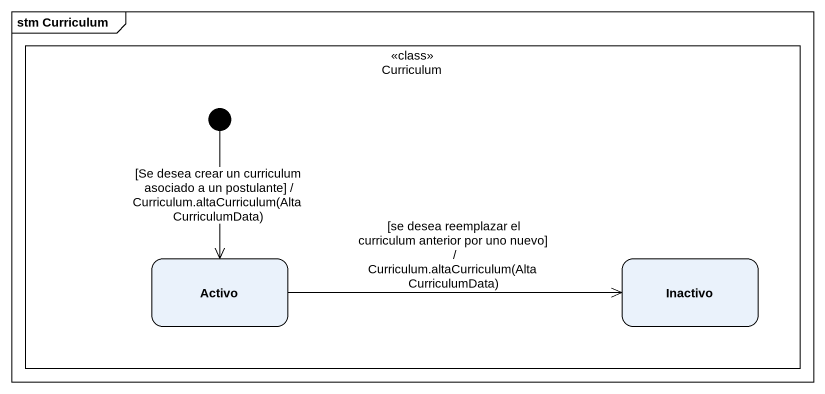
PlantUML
@startuml
mainframe stm Curriculum
hide empty description
state Curriculum <<class>> {
  state Activo
  state Inactivo
  [*] --> Activo : [Se desea crear un curriculum asociado a un postulante] / Curriculum.altaCurriculum(AltaCurriculumData)
}
Activo -right-> Inactivo : [se desea reemplazar el curriculum anterior por uno nuevo] / Curriculum.altaCurriculum(AltaCurriculumData)
@enduml
